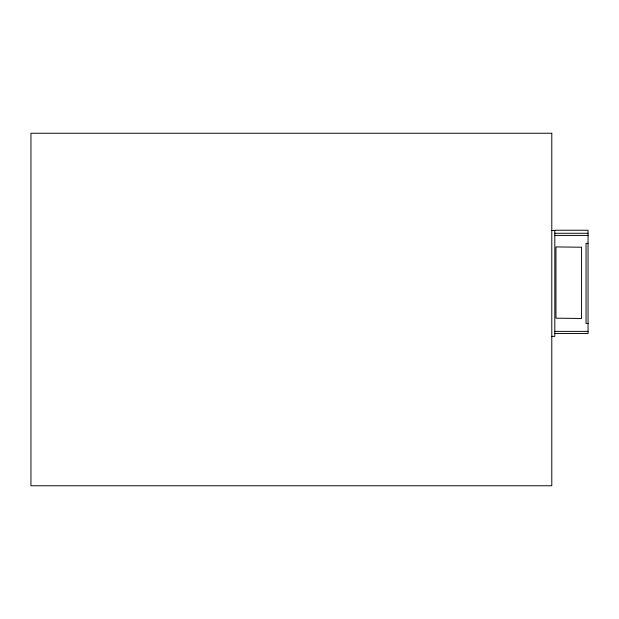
<?xml version="1.0" encoding="UTF-8"?>
<svg xmlns="http://www.w3.org/2000/svg" width="619" height="619" viewBox="0 0 619 619"><rect width="100%" height="100%" fill="white"/><g stroke="black" fill="none" stroke-linecap="round" stroke-linejoin="round"><path stroke-width="0.93" d="M551.792 230.485L554.817 230.485M554.655 233.27L588.05 233.27M554.655 235.406L588.05 235.406M588.05 243.344L586.038 243.344L586.038 323.458L588.05 323.458M554.655 331.389L588.05 331.389M554.655 333.533L588.05 333.533L588.05 230.245L554.817 230.245L554.817 336.357L551.792 336.357M551.792 133.247L30.95 133.247L30.95 485.753L551.792 485.753L551.792 133.247M581.558 247.221L555.963 246.927L555.963 318.174L581.558 318.468L581.558 247.221"/></g></svg>
